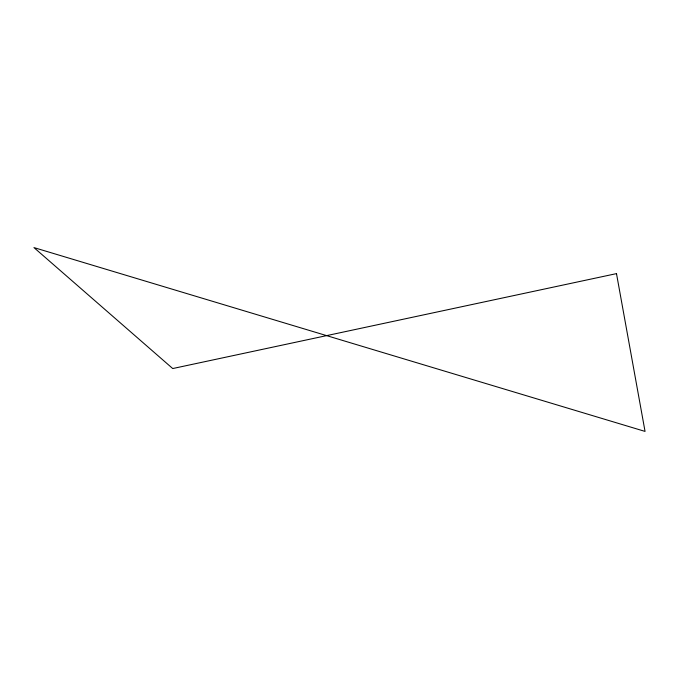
<?xml version="1.0" encoding="UTF-8"?>
<svg xmlns="http://www.w3.org/2000/svg" width="679" height="679" viewBox="0 0 679 679"><rect width="100%" height="100%" fill="white"/><g stroke="black" fill="none" stroke-linecap="round" stroke-linejoin="round"><path stroke-width="1.02" d="M616.49 273.62L172.729 368.544L33.95 247.589L645.05 431.411L616.49 273.62"/></g></svg>
